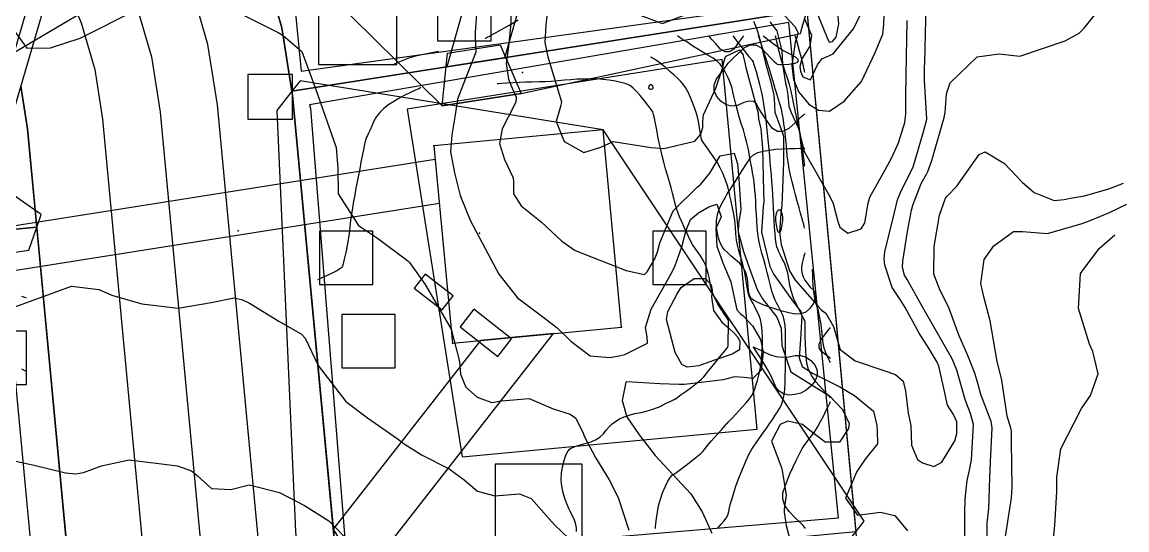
# Model space of a CAD drawing. Header units: feet. Extents: x 1318179 to 1318934, y 422471 to 423299.
# Drawn here: x 1318681.5 to 1318929.8, y 422965.5 to 423079.6 of the extents above; entities that cross this region are included whole.
import ezdxf

# ---------------------------------------------------------------- set-up
doc = ezdxf.new("R2010")
doc.units = ezdxf.units.FT
for name, color, linetype in [('A-BLDG-OTLN', 3, 'CONTINUOUS'), ('C-DRNG-AREA', 150, 'CONTINUOUS'), ('C-LOD', 30, 'CONTINUOUS'), ('C-PROP', 6, 'CONTINUOUS'), ('C-PVMT', 8, 'CONTINUOUS'), ('C-SWM', 92, 'CONTINUOUS'), ('C-TOPO-MAJR', 32, 'CONTINUOUS'), ('C-TOPO-SPOT', 7, 'CONTINUOUS'), ('C-UTIL', 4, 'CONTINUOUS'), ('L-PLNT-TREE', 90, 'CONTINUOUS'), ('V-PROP-LINE', 7, 'CONTINUOUS')]:
    doc.layers.add(name, color=color, linetype=linetype)

msp = doc.modelspace()

# ---------------------------------------------------------------- linework, layer by layer
at = {"layer": 'A-BLDG-OTLN'}
msp.add_lwpolyline([(1318778.19, 423007.49), (1318816.2, 423011.06), (1318812.03, 423055.4), (1318774.03, 423051.83), (1318778.19, 423007.49)], close=True, dxfattribs=at)
at = {"layer": 'C-DRNG-AREA'}
for points in [[(1318721.73, 423121.04), (1318728.86, 423108.96), (1318735.32, 423093.98), (1318739.86, 423078.31), (1318742.1, 423064.07), (1318857.88, 423082.33), (1318847.29, 423195.08), (1318721.73, 423121.04)], [(1318742.1, 423064.08), (1318742.25, 423063.15), (1318752.48, 422954.19), (1318868.89, 422965.12), (1318857.88, 423082.33), (1318742.1, 423064.08)], [(1318594.74, 422922.7), (1318694.3, 422932.05), (1318684.76, 423033.54), (1318600.63, 423025.63), (1318606.3, 423016.95), (1318587.95, 422994.93), (1318594.74, 422922.7)]]:
    msp.add_lwpolyline(points, close=True, dxfattribs=at)
msp.add_lwpolyline([(1318600.63, 423025.64), (1318684.76, 423033.54), (1318682.68, 423055.66), (1318681.17, 423065.25)], dxfattribs=at)
at = {"layer": 'C-LOD'}
for points in [[(1318720.23, 423115.75), (1318775.86, 423060.79), (1318793.64, 423063.59), (1318856.38, 423077.04), (1318856.79, 423078.48), (1318858.7, 423085.21), (1318802.81, 423141.03), (1318760.09, 423134.3), (1318722.55, 423123.93), (1318721.73, 423121.04), (1318720.23, 423115.75)], [(1318531.58, 423080.43), (1318597.78, 423016.83), (1318615.7, 423018.52), (1318682.97, 423028.34), (1318684.76, 423033.54), (1318685.73, 423036.38), (1318618.94, 423083), (1318534.34, 423088.46), (1318532.07, 423081.85), (1318531.58, 423080.43)], [(1318738.72, 423059.74), (1318742.91, 422965.15), (1318744.6, 422947.23), (1318865.5, 422960.79), (1318866.43, 422961.97), (1318870.73, 422967.49), (1318812.03, 423055.4), (1318743.94, 423066.44), (1318742.1, 423064.08), (1318738.72, 423059.74)]]:
    msp.add_lwpolyline(points, close=True, dxfattribs=at)
at = {"layer": 'C-PROP'}
for points in [[(1318726.49, 423119.51), (1318733.86, 423108.83), (1318739.73, 423096.33), (1318742.83, 423082.34), (1318744.15, 423068.63), (1318853.05, 423083.62), (1318843.79, 423191.51), (1318726.49, 423119.51)], [(1318746.09, 423061.06), (1318746.27, 423060.18), (1318754.37, 422958.82), (1318864.97, 422968.23), (1318853.75, 423079.51), (1318746.09, 423061.06)], [(1318768.04, 423060.07), (1318780.4, 422981.92), (1318846.64, 422988.14), (1318838.83, 423071.22), (1318768.04, 423060.07)], [(1318657.1, 422953.67), (1318683.99, 422956.2), (1318678.67, 423012.88), (1318621.97, 423007.55), (1318657.1, 422953.67)]]:
    msp.add_lwpolyline(points, close=True, dxfattribs=at)
for points in [[(1318408.66, 422982.85), (1318512.34, 423107.26), (1318519.07, 423114.57), (1318526.5, 423121.17), (1318534.55, 423127.01), (1318543.13, 423132.01), (1318552.17, 423136.14), (1318561.58, 423139.36), (1318585.32, 423146.17), (1318597.57, 423148.87), (1318610.05, 423150.01), (1318622.59, 423149.58), (1318634.96, 423147.59), (1318647, 423144.06), (1318658.49, 423139.05), (1318669.27, 423132.65), (1318679.17, 423124.94), (1318688.02, 423116.06), (1318695.69, 423106.14), (1318702.06, 423095.34), (1318707.03, 423083.83), (1318710.51, 423071.79), (1318712.47, 423059.4), (1318734.38, 422826.1)], [(1318782.68, 422813.16), (1318783.62, 422817.41), (1318784.19, 422821.74), (1318784.38, 422826.1), (1318784.19, 422830.45), (1318783.62, 422834.78), (1318782.68, 422839.04), (1318781.37, 422843.2), (1318779.7, 422847.23), (1318777.68, 422851.1), (1318775.34, 422854.78), (1318772.68, 422858.24), (1318769.74, 422861.45), (1318766.52, 422864.4), (1318763.06, 422867.05), (1318760.51, 422868.68), (1318742.25, 423063.15), (1318739.85, 423078.32), (1318735.32, 423093.99)], [(1318843.59, 423076.5), (1318843.37, 423076.21), (1318842.93, 423075.62), (1318842.27, 423074.73), (1318841.39, 423073.56), (1318840.46, 423072.97), (1318839.48, 423072.97), (1318838.44, 423073.56), (1318837.36, 423074.73), (1318836.54, 423075.62), (1318836, 423076.21), (1318835.73, 423076.5)], [(1318857.36, 423058.99), (1318857, 423058.66), (1318856.28, 423058), (1318855.2, 423057), (1318853.76, 423055.68), (1318852.43, 423055.01), (1318851.22, 423055.02), (1318850.12, 423055.69), (1318849.14, 423057.02), (1318848.29, 423058.25), (1318847.57, 423059.36), (1318846.98, 423060.36), (1318846.52, 423061.25), (1318845.82, 423061.75), (1318844.87, 423061.85), (1318843.67, 423061.57), (1318842.23, 423060.9), (1318840.9, 423060.71), (1318839.67, 423060.99), (1318838.55, 423061.75), (1318837.54, 423062.99), (1318837.03, 423064.26), (1318837.03, 423065.54), (1318837.54, 423066.86), (1318838.55, 423068.19), (1318839.33, 423069.22), (1318839.87, 423069.95), (1318840.18, 423070.38), (1318840.25, 423070.5), (1318840.65, 423070.91), (1318841.37, 423071.6), (1318842.41, 423072.59), (1318843.78, 423073.87), (1318845.1, 423074.51), (1318846.37, 423074.51), (1318847.58, 423073.87), (1318848.74, 423072.59), (1318849.68, 423071.59), (1318850.4, 423070.85), (1318850.9, 423070.38), (1318851.18, 423070.19), (1318851.75, 423070.09), (1318852.6, 423070.09), (1318853.75, 423070.19), (1318855.18, 423070.38), (1318855.9, 423070.71), (1318855.9, 423071.18), (1318855.18, 423071.79), (1318853.75, 423072.53), (1318852.45, 423073.27), (1318851.28, 423074), (1318850.25, 423074.72), (1318849.35, 423075.43), (1318848.68, 423075.97), (1318848.23, 423076.32), (1318848, 423076.5)], [(1318681.17, 423065.25), (1318682.69, 423055.66), (1318700.78, 422863.06), (1318699.03, 422861.45), (1318696.08, 422858.24), (1318693.42, 422854.78), (1318691.08, 422851.1), (1318689.07, 422847.23), (1318687.4, 422843.2), (1318686.08, 422839.04), (1318685.14, 422834.78), (1318684.57, 422830.45), (1318684.38, 422826.1), (1318684.57, 422821.74), (1318685.14, 422817.41), (1318686.08, 422813.16)], [(1318822.57, 423064.52), (1318822.43, 423064.66), (1318822.35, 423064.81), (1318822.35, 423065), (1318822.43, 423065.21), (1318822.57, 423065.45), (1318822.71, 423065.57), (1318822.86, 423065.57), (1318823.01, 423065.45), (1318823.16, 423065.21), (1318823.23, 423065), (1318823.23, 423064.81), (1318823.16, 423064.66), (1318823.01, 423064.52), (1318822.86, 423064.46), (1318822.71, 423064.46), (1318822.57, 423064.52)], [(1318857.36, 423027.73), (1318857.3, 423027.5), (1318857.18, 423027.05), (1318857, 423026.36), (1318856.75, 423025.45), (1318856.63, 423024.59), (1318856.63, 423023.79), (1318856.75, 423023.04), (1318857, 423022.35), (1318857.37, 423021.64), (1318857.89, 423020.91), (1318858.54, 423020.16), (1318859.32, 423019.4), (1318859.72, 423018.53), (1318859.72, 423017.55), (1318859.32, 423016.46), (1318858.54, 423015.27), (1318857.59, 423014.45), (1318856.48, 423014.02), (1318855.2, 423013.96), (1318853.76, 423014.28), (1318852.32, 423014.66), (1318850.88, 423015.09), (1318849.44, 423015.57), (1318848, 423016.1), (1318846.85, 423016.58), (1318845.99, 423017.02), (1318845.42, 423017.4), (1318845.14, 423017.74), (1318844.92, 423018.36), (1318844.74, 423019.26), (1318844.61, 423020.44), (1318844.53, 423021.9), (1318844.2, 423023.21), (1318843.62, 423024.37), (1318842.79, 423025.4), (1318841.7, 423026.27), (1318840.77, 423027.08), (1318839.98, 423027.81), (1318839.35, 423028.46), (1318838.87, 423029.04), (1318838.44, 423029.83), (1318838.07, 423030.85), (1318837.76, 423032.09), (1318837.51, 423033.54), (1318837.5, 423034.98), (1318837.74, 423036.41), (1318838.23, 423037.82), (1318838.97, 423039.21), (1318839.53, 423040.27), (1318839.93, 423041), (1318840.16, 423041.39), (1318840.23, 423041.46), (1318840.5, 423041.87), (1318841, 423042.63), (1318841.72, 423043.74), (1318842.65, 423045.19), (1318843.46, 423046.47), (1318844.15, 423047.56), (1318844.72, 423048.47), (1318845.17, 423049.21), (1318845.86, 423049.81), (1318846.8, 423050.29), (1318848, 423050.63), (1318849.44, 423050.86), (1318850.88, 423051.03), (1318852.32, 423051.15), (1318853.76, 423051.22), (1318855.2, 423051.25), (1318856.28, 423051.26), (1318857, 423051.28), (1318857.36, 423051.28)], [(1318851.24, 423032.89), (1318851.01, 423034.03), (1318850.89, 423035.02), (1318850.89, 423035.88), (1318851.01, 423036.59), (1318851.24, 423037.17), (1318851.49, 423037.46), (1318851.73, 423037.46), (1318851.98, 423037.17), (1318852.24, 423036.59), (1318852.37, 423035.88), (1318852.37, 423035.02), (1318852.24, 423034.03), (1318851.98, 423032.89), (1318851.73, 423032.33), (1318851.49, 423032.33), (1318851.24, 423032.89)], [(1318863.13, 423004.05), (1318862.91, 423004.21), (1318862.49, 423004.53), (1318861.86, 423005.01), (1318861.02, 423005.65), (1318860.6, 423006.4), (1318860.6, 423007.27), (1318861.02, 423008.25), (1318861.86, 423009.34), (1318862.49, 423010.16), (1318862.91, 423010.71), (1318863.13, 423010.98)], [(1318845.83, 423006.6), (1318845.83, 423006.6), (1318845.83, 423006.61), (1318845.83, 423006.61), (1318845.83, 423006.61), (1318845.83, 423006.62), (1318845.84, 423006.62), (1318845.84, 423006.62), (1318845.84, 423006.62), (1318845.85, 423006.61), (1318846.21, 423006.44), (1318846.93, 423006.09), (1318848.01, 423005.57), (1318849.44, 423004.88), (1318850.88, 423004.45), (1318852.32, 423004.28), (1318853.76, 423004.37), (1318855.2, 423004.71), (1318856.51, 423004.7), (1318857.7, 423004.31), (1318858.75, 423003.56), (1318859.68, 423002.45), (1318860.15, 423001.32), (1318860.15, 423000.16), (1318859.68, 422998.99), (1318858.75, 422997.79), (1318857.7, 422996.88), (1318856.51, 422996.24), (1318855.2, 422995.89), (1318853.76, 422995.81), (1318852.55, 422996.07), (1318851.58, 422996.67), (1318850.85, 422997.61), (1318850.35, 422998.88), (1318849.74, 423000.19), (1318849.02, 423001.56), (1318848.19, 423002.96), (1318847.25, 423004.42), (1318846.54, 423005.51), (1318846.07, 423006.24), (1318845.83, 423006.6)]]:
    msp.add_lwpolyline(points, dxfattribs=at)
at = {"layer": 'C-PVMT'}
for points in [[(1318776.9, 423069.56), (1318789.96, 423071.62), (1318798.18, 423100.51), (1318785.11, 423098.45), (1318776.9, 423069.56)], [(1318793.64, 423063.59), (1318775.86, 423060.79), (1318777.04, 423072.62), (1318788.89, 423074.49), (1318793.64, 423063.59)], [(1318769.56, 423019.84), (1318775.87, 423014.92), (1318778.33, 423018.07), (1318772.02, 423022.99), (1318769.56, 423019.84)], [(1318782.97, 423015.08), (1318779.89, 423011.14), (1318788.41, 423004.49), (1318791.48, 423008.44), (1318782.97, 423015.08)], [(1318751.4, 422965.69), (1318758.05, 422954.71), (1318800.91, 423009.63), (1318784.49, 423008.08), (1318751.4, 422965.69)]]:
    msp.add_lwpolyline(points, close=True, dxfattribs=at)
for points in [[(1318690.45, 423089.44), (1318694.76, 423079.43), (1318697.8, 423068.96), (1318699.56, 423057.78), (1318717.9, 422862.53), (1318717.48, 422862.35), (1318714.38, 422860.74), (1318711.44, 422858.86), (1318708.67, 422856.74), (1318706.1, 422854.38), (1318703.74, 422851.81), (1318701.62, 422849.04), (1318699.74, 422846.1), (1318698.13, 422843), (1318696.79, 422839.78), (1318695.75, 422836.45), (1318694.99, 422833.04), (1318694.53, 422829.58), (1318694.38, 422826.1), (1318694.53, 422822.61), (1318694.99, 422819.15), (1318695.75, 422815.74), (1318696.79, 422812.42)], [(1318771.97, 422812.42), (1318773.02, 422815.74), (1318773.77, 422819.15), (1318774.23, 422822.61), (1318774.38, 422826.1), (1318774.23, 422829.58), (1318773.77, 422833.04), (1318773.02, 422836.45), (1318771.97, 422839.78), (1318770.63, 422843), (1318769.02, 422846.1), (1318767.15, 422849.04), (1318765.02, 422851.81), (1318762.67, 422854.38), (1318760.09, 422856.74), (1318757.32, 422858.86), (1318754.38, 422860.74), (1318751.29, 422862.35), (1318748.06, 422863.68), (1318744.73, 422864.73), (1318743.79, 422864.94), (1318725.37, 423061.02), (1318723.23, 423074.62), (1318719.28, 423088.23)]]:
    msp.add_lwpolyline(points, dxfattribs=at)
at = {"layer": 'C-SWM'}
for points in [[(1318748.1, 423070.07), (1318765.71, 423070.07), (1318765.71, 423087.68), (1318748.1, 423087.68), (1318748.1, 423070.07)], [(1318787.76, 422960.71), (1318807.33, 422960.71), (1318807.33, 422980.28), (1318787.76, 422980.28), (1318787.76, 422960.71)]]:
    msp.add_lwpolyline(points, close=True, dxfattribs=at)
at = {"layer": 'C-TOPO-MAJR'}
for points in [[(1318791.24, 423085.5), (1318791.28, 423079.32), (1318790.76, 423074.12), (1318790.27, 423070.33), (1318790.81, 423066.77), (1318791.4, 423065.33), (1318792.49, 423062.72), (1318792.44, 423061.63), (1318790.74, 423058.28), (1318789.39, 423055.62), (1318788.72, 423052.35), (1318789.88, 423048.71), (1318791.81, 423044.61), (1318791.91, 423043.72), (1318791.91, 423041.04), (1318793.66, 423038.36), (1318798.13, 423034.7), (1318802.77, 423030.37), (1318805.74, 423028.3), (1318817.25, 423023.82), (1318821.38, 423022.89), (1318821.91, 423023.47), (1318823.68, 423026.39), (1318824.3, 423027.99), (1318824.76, 423030.04), (1318827.82, 423037.24), (1318833.19, 423042.5), (1318833.91, 423043.1), (1318836.06, 423045.7), (1318837.64, 423048.46), (1318838.38, 423049.53), (1318841.52, 423050.19), (1318842.27, 423047.8), (1318842.51, 423044.39), (1318843, 423037.43), (1318842.48, 423034.32), (1318842.37, 423032.52), (1318843.62, 423028.1), (1318845.28, 423023.43), (1318845.75, 423022.02), (1318846.66, 423019.5), (1318847.9, 423017.46), (1318851.1, 423013.33), (1318852.04, 423010.8), (1318852.2, 423006.95), (1318854.27, 423000.99), (1318861.17, 422996.64), (1318862.82, 422995.69), (1318865.82, 422992.53), (1318867.33, 422989.44), (1318867.23, 422988.26), (1318865.16, 422985.24), (1318861.96, 422985.24), (1318858.47, 422987.84), (1318856.89, 422989.21), (1318853.53, 422989.96), (1318851.86, 422989.18), (1318849.86, 422985.41), (1318852.21, 422979.3), (1318853.21, 422973.27), (1318852.74, 422970.15), (1318852.74, 422969.51), (1318853.2, 422966.49), (1318854.23, 422962.51)], [(1318859.81, 423082.55), (1318862.38, 423076.07), (1318862.84, 423075.13), (1318863.62, 423075.29), (1318864.45, 423076.26), (1318865, 423079.2), (1318864.53, 423085.12)], [(1318893.32, 422963.42), (1318893.35, 422969.35), (1318893.41, 422972.37), (1318893.87, 422976.57), (1318894.38, 422978.93), (1318894.85, 422981.25), (1318895.27, 422989.15), (1318894.64, 422991.62), (1318893.7, 422993.97), (1318893.44, 422994.81), (1318891.53, 423001.41), (1318890.49, 423003.93), (1318885.43, 423012.85), (1318884.81, 423013.89), (1318883.91, 423015.5), (1318880.35, 423021.75), (1318879.79, 423022.76), (1318879.32, 423024.46), (1318879.37, 423025.87), (1318880.45, 423032.54), (1318881.32, 423037.37), (1318881.62, 423038.45), (1318883.56, 423043.32), (1318884.72, 423045.47), (1318885.03, 423046.02), (1318885.92, 423048.48), (1318888.69, 423058.2), (1318888.89, 423059.32), (1318889.21, 423063.51), (1318890.04, 423065.94), (1318896.09, 423071.83), (1318901.03, 423072.46), (1318905.69, 423072), (1318915.92, 423075.42), (1318919.06, 423077.13), (1318920.13, 423078.22), (1318925.86, 423085.43)], [(1318679.58, 423077.84), (1318682.52, 423073.79), (1318687.85, 423073.83), (1318694.49, 423076.02), (1318707.16, 423082.4)], [(1318728.21, 423082.68), (1318738.99, 423077.28), (1318740.16, 423076.59), (1318744.33, 423073.04), (1318747.5, 423064.5), (1318752.05, 423051.41), (1318752.45, 423046.77), (1318752.46, 423041.02), (1318757.07, 423033.94), (1318761.32, 423031.04), (1318768.16, 423026), (1318768.53, 423025.6), (1318772.07, 423020.68), (1318777.86, 423010.58), (1318779.75, 423003.35), (1318780, 423000.53), (1318781.17, 422997.59), (1318783.7, 422995.32), (1318787.01, 422994.14), (1318789.23, 422994.48), (1318795.39, 422995.03), (1318800.85, 422992.74), (1318804.66, 422991.48), (1318805.89, 422990.63), (1318807.53, 422987.23), (1318807.89, 422986.38), (1318810.3, 422981.77), (1318813.4, 422976.71), (1318815.39, 422972.81), (1318817.84, 422965.42)], [(1318783.65, 423082.48), (1318783.27, 423077.37), (1318783.3, 423076.04), (1318783.4, 423072.85), (1318780.62, 423065.59), (1318779.32, 423062.3), (1318778.82, 423058.79), (1318778.05, 423054.3), (1318777.75, 423050.48), (1318778.62, 423045.71), (1318779.95, 423040.64), (1318782.14, 423035.13), (1318784.27, 423031.12), (1318788.59, 423022.98), (1318792.81, 423017.66), (1318798.8, 423013.14), (1318801.75, 423010.89), (1318804.82, 423007.94), (1318809.17, 423004.6), (1318813.59, 423004.21), (1318815.66, 423004.65), (1318816.95, 423004.9), (1318822.02, 423007.45), (1318821.91, 423008.87), (1318821.59, 423010.99), (1318822.81, 423015.12), (1318827.5, 423023.35), (1318828.24, 423024.88), (1318829.76, 423029.1), (1318830.72, 423032.88), (1318831.68, 423035.25), (1318833.48, 423036.77), (1318835.77, 423038.12), (1318837.63, 423038.69), (1318838.55, 423035.88), (1318837.92, 423034.33), (1318837.34, 423033.25), (1318837.61, 423029.27), (1318838.96, 423025.53), (1318840.74, 423021.23), (1318841.72, 423016.68), (1318842.09, 423014.96), (1318843.01, 423013.97), (1318843.49, 423013.59), (1318845.59, 423011.33), (1318847.43, 423008.26), (1318848.05, 423005.46), (1318847.53, 423001.42), (1318845.7, 422999.49), (1318843.72, 422999.76), (1318841.57, 422999.93), (1318840.16, 422999.53), (1318838.99, 422999.2), (1318830.33, 422998.18), (1318829.14, 422998.16), (1318824.81, 422998.35), (1318817.4, 422998.76), (1318817.17, 422998.67), (1318816.36, 422994.59), (1318817.4, 422990.94), (1318820.18, 422986.84), (1318823.75, 422982.22), (1318827.69, 422977.91), (1318831.76, 422973.63), (1318834.3, 422969.57), (1318836.45, 422964.76)], [(1318799.6, 423083.13), (1318799.14, 423078.94), (1318798.95, 423075.06), (1318799.6, 423071.81), (1318802.66, 423061.68), (1318802.49, 423060.62), (1318801.46, 423057.28), (1318803.32, 423052.75), (1318807.73, 423050.29), (1318811.53, 423051.52), (1318814.27, 423052.79), (1318822.86, 423051.43), (1318825.66, 423051.18), (1318832.68, 423052.89), (1318834.01, 423054.46), (1318834.48, 423055.95), (1318834.48, 423057.26), (1318834.57, 423058.81), (1318837.37, 423064.74), (1318839.01, 423069.66), (1318839.05, 423070), (1318839.48, 423071.7), (1318839.7, 423071.99), (1318842.66, 423073.41), (1318843.46, 423072.34), (1318843.88, 423070.46), (1318844.23, 423069.15), (1318846.88, 423059.14), (1318846.89, 423058.84), (1318846.98, 423057.88), (1318847.5, 423055.67), (1318847.89, 423051.26), (1318848.09, 423041.54), (1318848.14, 423039.22), (1318848.01, 423038.19), (1318847.61, 423032.44), (1318849.52, 423024.72), (1318850.43, 423022.9), (1318854.85, 423016.67), (1318856.46, 423014.58), (1318856.74, 423013.69), (1318856.37, 423008.25), (1318856.07, 423004.2), (1318856.75, 423002.19), (1318859.1, 423000.69), (1318865.26, 422997.67), (1318868.51, 422995.67), (1318872.8, 422992.15), (1318873.53, 422988.97), (1318873.64, 422987.73), (1318873.69, 422984.81), (1318870.94, 422981.41), (1318869.06, 422978.63), (1318868.78, 422977.96), (1318867.99, 422976.12), (1318866.53, 422972.63), (1318869.25, 422968.78), (1318874.4, 422969.49), (1318877.63, 422968.72), (1318880.46, 422965.31)], [(1318817.72, 423082.17), (1318825.42, 423079.31), (1318834.02, 423082.6)], [(1318845.82, 423079.84), (1318846.53, 423078.27), (1318847.17, 423076.02), (1318848.54, 423070.41), (1318849.67, 423066.4), (1318850.42, 423063.23), (1318850.45, 423062.34), (1318850.62, 423059.39), (1318852.22, 423055.13), (1318852.56, 423053.99), (1318852.59, 423048.1), (1318852.3, 423040.36), (1318852.21, 423038.58), (1318852.01, 423036.69), (1318851.66, 423032.39), (1318852.07, 423029.62), (1318853.94, 423023.7), (1318855.18, 423021.61), (1318860.15, 423016.03), (1318860.62, 423015.37), (1318861.16, 423014.88), (1318862.12, 423014.23), (1318863.79, 423011.18), (1318865.34, 423006.05), (1318868.66, 423003.46), (1318874.89, 423001.38), (1318877.74, 423000.44), (1318879.51, 422998.91), (1318879.99, 422996.72), (1318880.62, 422991.75), (1318881.18, 422988.94), (1318881.32, 422984.56), (1318882.73, 422981.35), (1318883.81, 422980.54), (1318886.35, 422979.76), (1318888.19, 422980.73), (1318891.07, 422985.48), (1318891.54, 422987.13), (1318891.53, 422989.79), (1318890.79, 422991.43), (1318889.45, 422993.5), (1318888.51, 422997.68), (1318887.46, 423002.31), (1318887.09, 423003.21), (1318885.29, 423006.2), (1318883.07, 423009.69), (1318879.93, 423015.48), (1318878.77, 423017.3), (1318877.04, 423019.98), (1318875.38, 423024.98), (1318875.22, 423026.41), (1318875.35, 423028.02), (1318876.41, 423032.26), (1318877.5, 423036.8), (1318878.24, 423039.67), (1318878.9, 423041.35), (1318881.74, 423047.12), (1318881.82, 423047.32), (1318883.8, 423054.18), (1318884.74, 423057.45), (1318884.79, 423057.82), (1318884.52, 423062.75), (1318884.3, 423066.49), (1318884.31, 423069.46), (1318884.34, 423070.57), (1318884.65, 423083.32)], [(1318857.32, 423080.35), (1318858.86, 423076.71), (1318858.49, 423074.18), (1318856.73, 423071.4), (1318856.29, 423069.64), (1318856.41, 423068.57), (1318856.46, 423068.36), (1318856.95, 423067.3), (1318858.69, 423066.65), (1318860.22, 423070.04), (1318861.28, 423071.45), (1318862.1, 423071.74), (1318863.78, 423072.52), (1318868.34, 423078.09), (1318870.5, 423082.54)], [(1318785.53, 423075.98), (1318785.61, 423076.02), (1318785.78, 423076.11), (1318786.02, 423076.24), (1318786.35, 423076.41), (1318786.97, 423076.75), (1318787.87, 423077.24), (1318789.07, 423077.89), (1318790.55, 423078.71), (1318791.85, 423079.44), (1318792.97, 423080.1)], [(1318849.55, 423079.7), (1318851.07, 423077.68), (1318852.22, 423073.13), (1318852.37, 423070.19), (1318853.04, 423065.9), (1318853.23, 423065.09), (1318853.54, 423063.3), (1318853.77, 423060.7), (1318854.3, 423059.3), (1318855.96, 423055.69), (1318857.25, 423050.55), (1318863.01, 423040.39), (1318863.76, 423038.84), (1318864.78, 423034.79), (1318865.27, 423033.53), (1318867.07, 423032.19), (1318870.02, 423033.18), (1318870.88, 423034.51), (1318871.61, 423038.96), (1318872.02, 423040.24), (1318875.42, 423046.44), (1318876.92, 423049.16), (1318878.46, 423052.47), (1318879.88, 423057.02), (1318880.09, 423059.03), (1318880.06, 423062.83), (1318880.24, 423072.2), (1318880.32, 423075.66), (1318880.37, 423079.97)], [(1318852.79, 423081.09), (1318855.23, 423078.52), (1318855.81, 423077.27), (1318855.68, 423076.38), (1318855.18, 423075.12), (1318854.43, 423069.9), (1318854.72, 423067.23), (1318854.85, 423066.73), (1318856.01, 423063.86), (1318858.29, 423061.16), (1318860.43, 423059.81), (1318862.9, 423059.63), (1318866.22, 423061.87), (1318870.14, 423066.24), (1318873.21, 423072.78), (1318874.92, 423076.88), (1318875.14, 423079.08), (1318875.23, 423081.29)], [(1318837.74, 422965.84), (1318837.89, 422965.99), (1318838.18, 422966.31), (1318838.61, 422966.79), (1318839.2, 422967.43), (1318839.67, 422968.11), (1318840.05, 422968.84), (1318840.31, 422969.61), (1318840.47, 422970.43), (1318840.7, 422971.41), (1318841.02, 422972.55), (1318841.42, 422973.84), (1318841.89, 422975.3), (1318842.41, 422976.76), (1318842.97, 422978.21), (1318843.58, 422979.67), (1318844.22, 422981.12), (1318844.75, 422982.27), (1318845.15, 422983.11), (1318845.43, 422983.65), (1318845.6, 422983.87), (1318845.93, 422984.35), (1318846.45, 422985.08), (1318847.14, 422986.06), (1318848.01, 422987.29), (1318848.81, 422988.42), (1318849.53, 422989.46), (1318850.17, 422990.41), (1318850.74, 422991.26), (1318851.24, 422992.05), (1318851.67, 422992.78), (1318852.03, 422993.44), (1318852.31, 422994.05), (1318852.54, 422994.87), (1318852.73, 422995.9), (1318852.86, 422997.14), (1318852.94, 422998.6), (1318852.99, 423000.05), (1318853.03, 423001.51), (1318853.05, 423002.97), (1318853.04, 423004.42), (1318853.04, 423005.88), (1318853.04, 423007.33), (1318853.04, 423008.79), (1318853.04, 423010.25), (1318852.95, 423011.53), (1318852.77, 423012.65), (1318852.5, 423013.6), (1318852.14, 423014.37), (1318851.78, 423015.12), (1318851.41, 423015.85), (1318851.04, 423016.56), (1318850.67, 423017.24), (1318850.31, 423018.11), (1318849.96, 423019.18), (1318849.63, 423020.44), (1318849.3, 423021.9), (1318848.94, 423023.35), (1318848.56, 423024.81), (1318848.14, 423026.26), (1318847.7, 423027.72), (1318847.33, 423029.18), (1318847.04, 423030.63), (1318846.83, 423032.09), (1318846.7, 423033.54), (1318846.58, 423035), (1318846.48, 423036.46), (1318846.4, 423037.91), (1318846.33, 423039.37), (1318846.26, 423040.66), (1318846.17, 423041.79), (1318846.08, 423042.75), (1318845.98, 423043.55), (1318845.88, 423044.32), (1318845.77, 423045.04), (1318845.65, 423045.74), (1318845.52, 423046.39), (1318845.36, 423047.25), (1318845.17, 423048.31), (1318844.94, 423049.56), (1318844.69, 423051.02), (1318844.37, 423052.47), (1318844, 423053.93), (1318843.56, 423055.39), (1318843.07, 423056.84), (1318842.63, 423058.3), (1318842.22, 423059.76), (1318841.85, 423061.21), (1318841.53, 423062.67), (1318841.23, 423063.92), (1318840.94, 423064.96), (1318840.68, 423065.8), (1318840.44, 423066.43), (1318840.14, 423067.11), (1318839.78, 423067.84), (1318839.37, 423068.62), (1318838.91, 423069.44), (1318838.32, 423070.2), (1318837.6, 423070.89), (1318836.75, 423071.51), (1318835.77, 423072.06), (1318834.69, 423072.7), (1318833.51, 423073.43), (1318832.23, 423074.24), (1318830.84, 423075.15), (1318829.8, 423075.82), (1318829.1, 423076.27), (1318828.76, 423076.5)], [(1318863.13, 422995.17), (1318862.8, 422995.52), (1318862.16, 422996.22), (1318861.2, 422997.27), (1318859.91, 422998.68), (1318858.92, 423000.09), (1318858.22, 423001.52), (1318857.81, 423002.97), (1318857.69, 423004.42), (1318857.6, 423005.88), (1318857.54, 423007.33), (1318857.49, 423008.79), (1318857.47, 423010.25), (1318857.45, 423011.35), (1318857.43, 423012.1), (1318857.41, 423012.49), (1318857.39, 423012.53), (1318857.19, 423012.91), (1318856.8, 423013.64), (1318856.23, 423014.71), (1318855.48, 423016.13), (1318854.86, 423017.56), (1318854.37, 423018.99), (1318854.03, 423020.44), (1318853.81, 423021.9), (1318853.54, 423023.22), (1318853.19, 423024.41), (1318852.78, 423025.48), (1318852.31, 423026.41), (1318851.91, 423027.24), (1318851.57, 423027.97), (1318851.31, 423028.59), (1318851.12, 423029.12), (1318850.95, 423029.88), (1318850.8, 423030.87), (1318850.68, 423032.09), (1318850.57, 423033.54), (1318850.47, 423035), (1318850.39, 423036.46), (1318850.32, 423037.91), (1318850.25, 423039.37), (1318850.18, 423040.83), (1318850.09, 423042.28), (1318849.99, 423043.74), (1318849.88, 423045.19), (1318849.76, 423046.65), (1318849.62, 423048.11), (1318849.48, 423049.56), (1318849.33, 423051.02), (1318849.18, 423052.47), (1318849.03, 423053.93), (1318848.89, 423055.39), (1318848.75, 423056.84), (1318848.58, 423058.3), (1318848.39, 423059.76), (1318848.17, 423061.21), (1318847.92, 423062.67), (1318847.62, 423064.12), (1318847.29, 423065.57), (1318846.9, 423067.02), (1318846.48, 423068.46), (1318846.15, 423069.55), (1318845.94, 423070.27), (1318845.82, 423070.64), (1318845.82, 423070.66), (1318845.53, 423071.03), (1318844.96, 423071.77), (1318844.11, 423072.86), (1318842.97, 423074.32), (1318842.13, 423075.41), (1318841.56, 423076.14), (1318841.28, 423076.5)], [(1318857.36, 423033.24), (1318857.32, 423033.4), (1318857.24, 423033.71), (1318857.12, 423034.18), (1318856.96, 423034.8), (1318856.73, 423035.63), (1318856.44, 423036.67), (1318856.09, 423037.91), (1318855.68, 423039.37), (1318855.28, 423040.83), (1318854.9, 423042.28), (1318854.53, 423043.74), (1318854.17, 423045.19), (1318853.87, 423046.65), (1318853.63, 423048.11), (1318853.44, 423049.56), (1318853.31, 423051.02), (1318853.17, 423052.47), (1318853.02, 423053.93), (1318852.85, 423055.39), (1318852.67, 423056.84), (1318852.48, 423058.11), (1318852.29, 423059.19), (1318852.1, 423060.07), (1318851.9, 423060.77), (1318851.69, 423061.48), (1318851.47, 423062.21), (1318851.25, 423062.95), (1318851.02, 423063.71), (1318850.73, 423064.65), (1318850.4, 423065.75), (1318850.01, 423067.04), (1318849.58, 423068.49), (1318849.13, 423069.95), (1318848.67, 423071.4), (1318848.2, 423072.86), (1318847.71, 423074.32), (1318847.35, 423075.41), (1318847.11, 423076.14), (1318846.99, 423076.5)], [(1318857.36, 423047.24), (1318857.36, 423047.25), (1318857.35, 423047.27), (1318857.34, 423047.29), (1318857.33, 423047.33), (1318857.28, 423047.72), (1318857.2, 423048.46), (1318857.08, 423049.56), (1318856.93, 423051.02), (1318856.73, 423052.47), (1318856.48, 423053.93), (1318856.18, 423055.39), (1318855.83, 423056.84), (1318855.51, 423058.3), (1318855.19, 423059.76), (1318854.9, 423061.21), (1318854.62, 423062.67), (1318854.29, 423064.12), (1318853.91, 423065.58), (1318853.47, 423067.04), (1318852.98, 423068.49), (1318852.57, 423069.73), (1318852.24, 423070.75), (1318852, 423071.56), (1318851.84, 423072.15), (1318851.67, 423072.81), (1318851.49, 423073.53), (1318851.31, 423074.33), (1318851.11, 423075.2), (1318850.97, 423075.85), (1318850.87, 423076.28), (1318850.82, 423076.5)], [(1318857.36, 423068.33), (1318857.33, 423068.48), (1318857.27, 423068.77), (1318857.18, 423069.21), (1318857.06, 423069.8), (1318856.87, 423070.6), (1318856.61, 423071.62), (1318856.27, 423072.86), (1318855.86, 423074.32), (1318855.55, 423075.41), (1318855.35, 423076.14), (1318855.24, 423076.5)], [(1318764.73, 423070.03), (1318765.01, 423070.14), (1318765.55, 423070.38), (1318766.37, 423070.73), (1318767.46, 423071.2), (1318768.64, 423071.63), (1318769.93, 423072.01), (1318771.31, 423072.35), (1318772.79, 423072.65), (1318773.9, 423072.87), (1318774.64, 423073.02), (1318775.01, 423073.09)], [(1318823.8, 422965.84), (1318823.84, 422966.2), (1318823.92, 422966.93), (1318824.05, 422968.02), (1318824.23, 422969.48), (1318824.51, 422970.93), (1318824.91, 422972.39), (1318825.42, 422973.84), (1318826.04, 422975.3), (1318826.6, 422976.45), (1318827.11, 422977.29), (1318827.56, 422977.82), (1318827.96, 422978.05), (1318828.61, 422978.5), (1318829.53, 422979.17), (1318830.71, 422980.06), (1318832.15, 422981.18), (1318833.24, 422982.04), (1318833.99, 422982.65), (1318834.39, 422983.02), (1318834.44, 422983.14), (1318834.8, 422983.59), (1318835.46, 422984.37), (1318836.43, 422985.49), (1318837.71, 422986.95), (1318838.7, 422988.07), (1318839.39, 422988.85), (1318839.8, 422989.3), (1318839.91, 422989.41), (1318840.3, 422989.83), (1318840.98, 422990.56), (1318841.93, 422991.6), (1318843.18, 422992.94), (1318844.16, 422994.03), (1318844.88, 422994.86), (1318845.34, 422995.44), (1318845.54, 422995.76), (1318845.78, 422996.28), (1318846.05, 422997.01), (1318846.37, 422997.94), (1318846.73, 422999.08), (1318847.04, 423000.29), (1318847.31, 423001.59), (1318847.53, 423002.97), (1318847.7, 423004.42), (1318847.81, 423005.88), (1318847.87, 423007.33), (1318847.88, 423008.79), (1318847.82, 423010.25), (1318847.66, 423011.58), (1318847.4, 423012.78), (1318847.03, 423013.86), (1318846.55, 423014.81), (1318846.12, 423015.65), (1318845.73, 423016.38), (1318845.39, 423016.99), (1318845.09, 423017.5), (1318844.82, 423018.24), (1318844.56, 423019.22), (1318844.33, 423020.44), (1318844.13, 423021.9), (1318843.86, 423023.35), (1318843.52, 423024.81), (1318843.13, 423026.26), (1318842.67, 423027.72), (1318842.3, 423029.18), (1318842.03, 423030.63), (1318841.85, 423032.09), (1318841.77, 423033.54), (1318841.62, 423035), (1318841.41, 423036.46), (1318841.14, 423037.91), (1318840.8, 423039.37), (1318840.54, 423040.54), (1318840.34, 423041.41), (1318840.21, 423042), (1318840.16, 423042.29), (1318840, 423042.81), (1318839.75, 423043.53), (1318839.41, 423044.48), (1318838.96, 423045.64), (1318838.38, 423046.85), (1318837.66, 423048.12), (1318836.8, 423049.45), (1318835.8, 423050.83), (1318835.05, 423051.89), (1318834.53, 423052.62), (1318834.25, 423053.02), (1318834.2, 423053.09), (1318834.11, 423053.51), (1318833.97, 423054.28), (1318833.78, 423055.39), (1318833.55, 423056.84), (1318833.22, 423058.3), (1318832.81, 423059.76), (1318832.31, 423061.21), (1318831.72, 423062.67), (1318831.14, 423063.91), (1318830.56, 423064.94), (1318829.98, 423065.76), (1318829.41, 423066.37), (1318828.73, 423067.04), (1318827.95, 423067.76), (1318827.07, 423068.55), (1318826.08, 423069.4), (1318825.23, 423070.11), (1318824.51, 423070.67), (1318823.92, 423071.08), (1318823.47, 423071.35), (1318823.13, 423071.55), (1318822.9, 423071.69), (1318822.78, 423071.75)], [(1318806.03, 422965.14), (1318806.03, 422965.98), (1318805.94, 422966.68), (1318805.76, 422967.24), (1318805.51, 422967.88), (1318805.18, 422968.61), (1318804.78, 422969.42), (1318804.31, 422970.32), (1318803.87, 422971.35), (1318803.47, 422972.53), (1318803.1, 422973.84), (1318802.77, 422975.3), (1318802.62, 422976.76), (1318802.66, 422978.21), (1318802.88, 422979.67), (1318803.29, 422981.12), (1318803.69, 422982.27), (1318804.1, 422983.11), (1318804.5, 422983.64), (1318804.9, 422983.86), (1318805.55, 422984.13), (1318806.47, 422984.44), (1318807.65, 422984.81), (1318809.1, 422985.22), (1318810.32, 422985.74), (1318811.34, 422986.35), (1318812.14, 422987.08), (1318812.72, 422987.9), (1318813.38, 422988.65), (1318814.1, 422989.33), (1318814.88, 422989.93), (1318815.74, 422990.46), (1318816.74, 422990.92), (1318817.89, 422991.31), (1318819.18, 422991.63), (1318820.62, 422991.87), (1318822.05, 422992.23), (1318823.45, 422992.69), (1318824.84, 422993.26), (1318826.22, 422993.94), (1318827.27, 422994.46), (1318827.99, 422994.81), (1318828.38, 422995.01), (1318828.45, 422995.05), (1318828.86, 422995.34), (1318829.61, 422995.89), (1318830.71, 422996.69), (1318832.15, 422997.76), (1318833.29, 422998.64), (1318834.14, 422999.36), (1318834.7, 422999.89), (1318834.96, 423000.25), (1318835.44, 423000.87), (1318836.17, 423001.77), (1318837.12, 423002.93), (1318838.3, 423004.36), (1318839.19, 423005.45), (1318839.79, 423006.17), (1318840.09, 423006.55), (1318840.11, 423006.57), (1318840.13, 423006.95), (1318840.15, 423007.69), (1318840.18, 423008.79), (1318840.22, 423010.25), (1318840.23, 423011.36), (1318840.23, 423012.14), (1318840.2, 423012.58), (1318840.15, 423012.68), (1318839.89, 423013.1), (1318839.42, 423013.83), (1318838.74, 423014.87), (1318837.86, 423016.22), (1318837.13, 423017.6), (1318836.57, 423019.01), (1318836.16, 423020.44), (1318835.92, 423021.9), (1318835.66, 423023.15), (1318835.38, 423024.19), (1318835.09, 423025.03), (1318834.78, 423025.66), (1318834.39, 423026.34), (1318833.93, 423027.07), (1318833.39, 423027.84), (1318832.78, 423028.67), (1318832.16, 423029.65), (1318831.54, 423030.79), (1318830.9, 423032.09), (1318830.26, 423033.54), (1318829.73, 423034.76), (1318829.31, 423035.72), (1318829.01, 423036.44), (1318828.82, 423036.91), (1318828.63, 423037.51), (1318828.41, 423038.24), (1318828.19, 423039.1), (1318827.95, 423040.08), (1318827.66, 423041.18), (1318827.32, 423042.4), (1318826.93, 423043.74), (1318826.48, 423045.19), (1318826.07, 423046.65), (1318825.68, 423048.11), (1318825.32, 423049.56), (1318824.98, 423051.02), (1318824.67, 423052.47), (1318824.37, 423053.93), (1318824.08, 423055.39), (1318823.82, 423056.84), (1318823.58, 423058), (1318823.36, 423058.87), (1318823.18, 423059.45), (1318823.02, 423059.72), (1318822.66, 423060.23), (1318822.1, 423060.96), (1318821.33, 423061.91), (1318820.36, 423063.09), (1318819.51, 423064.04), (1318818.79, 423064.77), (1318818.2, 423065.27), (1318817.73, 423065.54), (1318817.01, 423065.81), (1318816.06, 423066.07), (1318814.86, 423066.32), (1318813.42, 423066.57), (1318811.98, 423066.74), (1318810.54, 423066.84), (1318809.1, 423066.87), (1318807.65, 423066.83), (1318806.21, 423066.76), (1318804.77, 423066.67), (1318803.33, 423066.55), (1318801.89, 423066.4), (1318800.45, 423066.29), (1318799.01, 423066.21), (1318797.57, 423066.16), (1318796.13, 423066.14), (1318794.69, 423066.1), (1318793.25, 423066.05), (1318791.81, 423065.98), (1318790.37, 423065.89), (1318789.28, 423065.82), (1318788.56, 423065.78), (1318788.2, 423065.76)], [(1318771.1, 423064.85), (1318771.09, 423064.85), (1318771.07, 423064.84), (1318771.03, 423064.84), (1318770.98, 423064.83), (1318770.59, 423064.65), (1318769.85, 423064.3), (1318768.75, 423063.78), (1318767.31, 423063.09), (1318765.99, 423062.38), (1318764.78, 423061.66), (1318763.69, 423060.92), (1318762.71, 423060.16), (1318761.87, 423059.32), (1318761.14, 423058.4), (1318760.55, 423057.39), (1318760.09, 423056.3), (1318759.69, 423055.4), (1318759.35, 423054.67), (1318759.08, 423054.12), (1318758.88, 423053.75), (1318758.65, 423053.11), (1318758.42, 423052.2), (1318758.16, 423051.02), (1318757.9, 423049.56), (1318757.62, 423048.11), (1318757.34, 423046.65), (1318757.06, 423045.19), (1318756.78, 423043.74), (1318756.5, 423042.28), (1318756.23, 423040.83), (1318755.98, 423039.37), (1318755.73, 423037.91), (1318755.5, 423036.46), (1318755.3, 423035), (1318755.12, 423033.54), (1318754.95, 423032.09), (1318754.77, 423030.7), (1318754.55, 423029.39), (1318754.3, 423028.14), (1318754.03, 423026.96), (1318753.8, 423026.01), (1318753.6, 423025.28), (1318753.44, 423024.78), (1318753.32, 423024.5), (1318752.9, 423024.14), (1318752.18, 423023.7), (1318751.16, 423023.18), (1318749.84, 423022.57), (1318748.85, 423022.12), (1318748.19, 423021.82), (1318747.86, 423021.67)], [(1318898.47, 422958.99), (1318898.36, 422967), (1318898.75, 422970.33), (1318898.98, 422977.25), (1318899.12, 422980.8), (1318899.51, 422988.41), (1318899.22, 422989.87), (1318896.95, 422995.92), (1318896.31, 422998.14), (1318895.65, 423000.5), (1318893.98, 423004.67), (1318892.06, 423009.09), (1318889.67, 423015.6), (1318887.82, 423019.28), (1318886.37, 423022.97), (1318886.41, 423029.16), (1318887.66, 423036.25), (1318888.98, 423040.08), (1318889.35, 423040.51), (1318891.57, 423042.77), (1318896.54, 423049.9), (1318897.89, 423050.46), (1318902.26, 423047.83), (1318906.24, 423043.66), (1318908.9, 423041.32), (1318913.44, 423039.54), (1318915.67, 423039.76), (1318917.09, 423040.05), (1318920.23, 423040.56), (1318925.73, 423042.14), (1318929, 423043.43)], [(1318902.15, 422962.04), (1318903.86, 422972.67), (1318904, 422975.09), (1318903.8, 422985.25), (1318903.82, 422987.67), (1318903.73, 422988.15), (1318902.82, 422991.08), (1318901.66, 422999.16), (1318901.31, 423000.75), (1318900.62, 423003.31), (1318899, 423012.48), (1318897.72, 423017.61), (1318896.94, 423020.84), (1318897.65, 423026.3), (1318899.87, 423029.34), (1318904.31, 423032.57), (1318906.27, 423032.54), (1318911.9, 423032.08), (1318919.7, 423034.33), (1318921.53, 423035.01), (1318925.88, 423036.82), (1318929.76, 423038.72)], [(1318912.84, 422959.03), (1318913.56, 422966.45), (1318914.05, 422974.12), (1318914.04, 422977.38), (1318914.95, 422983.73), (1318919.56, 422992.78), (1318921.55, 422995.67), (1318923.3, 423000.6), (1318922.07, 423005.57), (1318921.39, 423007.2), (1318918.85, 423015.26), (1318919.31, 423023.14), (1318923.51, 423028.73), (1318927.02, 423031.81)], [(1318842.8, 423007.88), (1318842.7, 423005.96), (1318841.04, 423005.02), (1318836.82, 423003.57), (1318833.59, 423002.38), (1318830.95, 423002.09), (1318829.72, 423002.69), (1318828.25, 423005.4), (1318826.27, 423012.75), (1318826.61, 423014.56), (1318828.69, 423018.55), (1318829.61, 423019.96), (1318832.53, 423022.03), (1318835.03, 423021.98), (1318836.33, 423020.54), (1318836.57, 423019.36), (1318836.42, 423017.9), (1318836.84, 423014.78), (1318838.76, 423012.17), (1318840.16, 423010.95), (1318841.63, 423009.59), (1318842.28, 423008.85), (1318842.8, 423007.88)], [(1318863.13, 423003.15), (1318863.02, 423003.37), (1318862.81, 423003.8), (1318862.5, 423004.45), (1318862.09, 423005.31), (1318861.75, 423006.32), (1318861.5, 423007.48), (1318861.32, 423008.79), (1318861.22, 423010.25), (1318861.03, 423011.7), (1318860.77, 423013.16), (1318860.42, 423014.62), (1318859.99, 423016.07), (1318859.65, 423017.53), (1318859.41, 423018.98), (1318859.25, 423020.44), (1318859.19, 423021.9), (1318859.15, 423022.99), (1318859.12, 423023.72), (1318859.1, 423024.08)], [(1318680.04, 423015.67), (1318692.57, 423020.29), (1318698.69, 423019.52), (1318701.61, 423018.27), (1318708.37, 423016.33), (1318716.57, 423015.34), (1318723.96, 423016.57), (1318729.16, 423017.67), (1318731.01, 423017.22), (1318732.56, 423016.45), (1318739.15, 423012.37), (1318744.23, 423009.49), (1318745.09, 423008.55), (1318748.02, 423002.48), (1318754.19, 422994.38), (1318759.08, 422990.65), (1318765.78, 422986.02), (1318767.35, 422984.84), (1318771.26, 422982.4), (1318777.42, 422979.22), (1318780.84, 422976.76), (1318783.81, 422974.22), (1318787.71, 422973.17), (1318793.24, 422973.59), (1318795.9, 422972.56), (1318801.15, 422966.6), (1318804.29, 422963.65)], [(1318682.48, 423017.56), (1318682.11, 423017.69), (1318681.37, 423017.93)], [(1318682.48, 423001.09), (1318682.11, 423001.26), (1318681.37, 423001.61)], [(1318857.47, 422965.84), (1318857.47, 422965.86), (1318857.45, 422965.9), (1318857.43, 422965.97), (1318857.4, 422966.05), (1318857.03, 422966.46), (1318856.31, 422967.19), (1318855.24, 422968.24), (1318853.83, 422969.61), (1318852.89, 422971), (1318852.44, 422972.41), (1318852.46, 422973.84), (1318852.97, 422975.3), (1318853.52, 422976.76), (1318854.11, 422978.21), (1318854.76, 422979.67), (1318855.44, 422981.12), (1318856.02, 422982.29), (1318856.47, 422983.18), (1318856.81, 422983.78), (1318857.03, 422984.09), (1318857.4, 422984.61), (1318857.93, 422985.34), (1318858.61, 422986.27), (1318859.44, 422987.42), (1318860.21, 422988.6), (1318860.93, 422989.82), (1318861.6, 422991.08), (1318862.21, 422992.39), (1318862.67, 422993.36), (1318862.97, 422994.01), (1318863.13, 422994.34)], [(1318680.01, 422980.94), (1318684.19, 422980.08), (1318691.23, 422978.33), (1318693.52, 422978.08), (1318695.28, 422978.36), (1318699.29, 422979.93), (1318705.53, 422981.24), (1318716.36, 422979.91), (1318719.55, 422978.77), (1318720.9, 422977.63), (1318724.05, 422974.83), (1318728.38, 422974.55), (1318732.5, 422975.62), (1318739.3, 422973.9), (1318744.92, 422970.98), (1318750.41, 422967.54), (1318755.29, 422962.58)]]:
    msp.add_lwpolyline(points, dxfattribs=at)
at = {"layer": 'C-TOPO-SPOT'}
for p in [(1318783.43, 423070.59), (1318793.89, 423068.28), (1318812.03, 423055.4), (1318774.03, 423051.83), (1318730.04, 423032.72), (1318784.28, 423032.15), (1318816.2, 423011.06), (1318778.19, 423007.49), (1318792.7, 423008.86)]:
    msp.add_point(p, dxfattribs=at)
at = {"layer": 'C-UTIL'}
for points in [[(1318610.96, 422825.69), (1318721.87, 423204.02)], [(1318607.52, 422826.69), (1318716.61, 423198.77)], [(1318432.25, 422926.93), (1318762.11, 423121.45)], [(1318429.85, 422994.4), (1318774.31, 423048.85)], [(1318431.41, 422984.54), (1318775.24, 423038.89)]]:
    msp.add_lwpolyline(points, dxfattribs=at)
at = {"layer": 'L-PLNT-TREE'}
for points in [[(1318774.85, 423075.41), (1318786.85, 423075.41), (1318786.85, 423087.41), (1318774.85, 423087.41), (1318774.85, 423075.41)], [(1318732.23, 423057.83), (1318742.23, 423057.83), (1318742.23, 423067.83), (1318732.23, 423067.83), (1318732.23, 423057.83)], [(1318748.27, 423020.66), (1318760.27, 423020.66), (1318760.27, 423032.66), (1318748.27, 423032.66), (1318748.27, 423020.66)], [(1318823.18, 423020.66), (1318835.18, 423020.66), (1318835.18, 423032.66), (1318823.18, 423032.66), (1318823.18, 423020.66)], [(1318753.29, 423001.93), (1318765.29, 423001.93), (1318765.29, 423013.93), (1318753.29, 423013.93), (1318753.29, 423001.93)], [(1318670.45, 422998.16), (1318682.45, 422998.16), (1318682.45, 423010.16), (1318670.45, 423010.16), (1318670.45, 422998.16)]]:
    msp.add_lwpolyline(points, close=True, dxfattribs=at)
at = {"layer": 'V-PROP-LINE'}
for points in [[(1318205.86, 423151.87), (1318906.18, 422568.21), (1318846.87, 423199.56), (1318846.82, 423200.09), (1318730.64, 423223.81), (1318629.46, 423273.42), (1318205.86, 423151.87)], [(1318721.73, 423121.04), (1318728.86, 423108.96), (1318735.32, 423093.98), (1318739.86, 423078.31), (1318742.1, 423064.07), (1318857.88, 423082.33), (1318847.29, 423195.08), (1318721.73, 423121.04)], [(1318742.1, 423064.08), (1318742.25, 423063.15), (1318752.48, 422954.19), (1318868.89, 422965.12), (1318857.88, 423082.33), (1318742.1, 423064.08)], [(1318594.74, 422922.7), (1318694.3, 422932.05), (1318684.76, 423033.54), (1318600.63, 423025.63), (1318606.3, 423016.95), (1318587.95, 422994.93), (1318594.74, 422922.7)]]:
    msp.add_lwpolyline(points, close=True, dxfattribs=at)
msp.add_lwpolyline([(1318600.63, 423025.64), (1318684.76, 423033.54), (1318682.68, 423055.66), (1318681.17, 423065.25)], dxfattribs=at)

doc.saveas('drawing.dxf')
